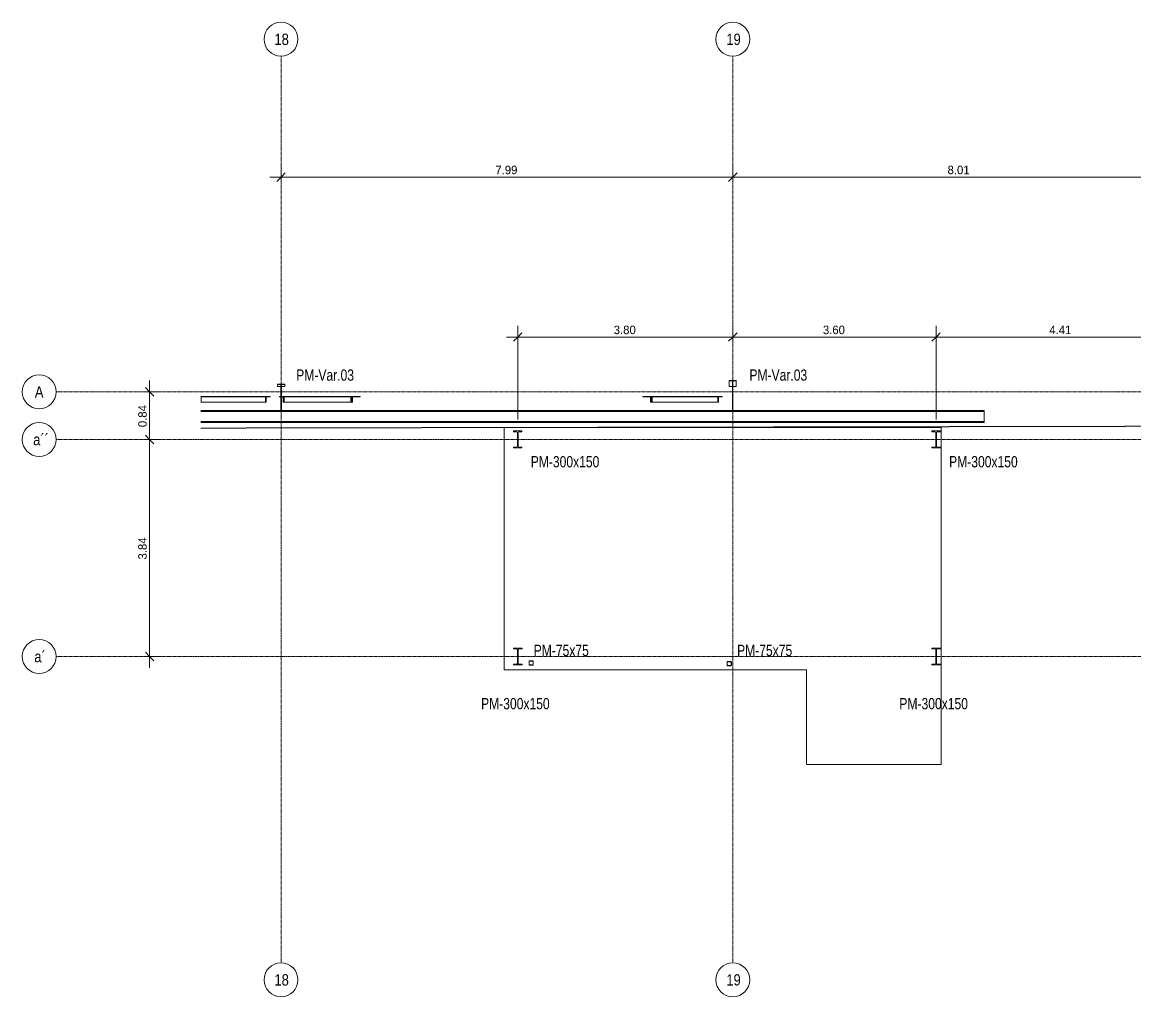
# Model space of a CAD drawing. Header units: centimetres. Extents: x -13763 to -5005, y -754 to 6606.
# Drawn here: x -10155 to -8187, y -754 to 969 of the extents above; entities that cross this region are included whole.
import ezdxf

# ---------------------------------------------------------------- set-up
doc = ezdxf.new("R2010")
doc.units = ezdxf.units.CM
doc.linetypes.add('_Overhead', pattern=[0.47625, 0.3175, -0.15875])
doc.linetypes.add('Grid Line', pattern=[2.2225, 1.27, -0.3175, 0.3175, -0.3175])
for name, color, linetype, lineweight in [('A-ANNO-DIMS', 7, 'Continuous', 9), ('A-ANNO-DIMS-100', 7, 'Continuous', 9), ('A-FLOR', 7, 'Continuous', 9), ('S-BEAM', 7, 'Continuous', 9), ('S-COLS', 7, 'Continuous', 9), ('S-COLS-IDEN', 7, 'Continuous', 9), ('S-GRID', 7, 'Continuous', 9), ('S-GRID-IDEN', 7, 'Continuous', 9)]:
    doc.layers.add(name, color=color, linetype=linetype, lineweight=lineweight)
doc.styles.add('Century Gothic_2', font='GOTHIC.TTF', dxfattribs={"width": 0.8, "height": 20})
doc.styles.add('Century Gothic_3', font='GOTHIC.TTF', dxfattribs={"height": 15})
doc.styles.add('Saira Condensed_1', font='SairaCondensed-Regular.ttf', dxfattribs={"height": 20})
doc.dimstyles.new('FCA_N_Cotas_E100_2', dxfattribs={"dimscale": 30.48, "dimtxt": 15.662524, "dimasz": 0.492126, "dimexe": 0.656168, "dimexo": 0.656168, "dimgap": 0.032808, "dimtad": 1, "dimlfac": 0.01, "dimrnd": 0.01, "dimzin": 0, "dimdsep": 46, "dimtxsty": 'Century Gothic_3', "dimblk1": 'OBLIQUE', "dimblk2": 'OBLIQUE', "dimsah": 1, "dimcen": 0.09, "dimdle": 0.656168, "dimadec": 3, "dimazin": 2, "dimtfac": 1, "dimtdec": 4, "dimtix": 1, "dimtmove": 0, "dimatfit": 3, "dimfxl": 1, "dimtvp": 1, "dimtolj": 1, "dimtzin": 0, "dimarcsym": 2})

# ---------------------------------------------------------------- blocks, each defined once
blk = doc.blocks.new('UC-Perfil universal-Pilar - 300 x 150-1495537-N01 - Planta - Detalle planta 03')
at = {"layer": 'S-COLS'}
h = blk.add_hatch(dxfattribs=at)
h.set_pattern_fill('FP_28', color=256, style=0, pattern_type=2)
h.set_pattern_definition([(45, (11907.044, -6521.943), (-25.14472, 25.14472), []), (45, (11907.044, -6483.843), (-25.14472, 25.14472), [])])
h.paths.add_polyline_path([(-7.5, -15), (7.5, -15), (7.5, -13.5), (2, -13.5), (0.9, -13), (0.5, -11.9), (0.5, 11.9), (0.9, 13), (2, 13.5), (7.5, 13.5), (7.5, 15), (-7.5, 15), (-7.5, 13.5), (-2, 13.5), (-0.9, 13), (-0.5, 11.9), (-0.5, -11.9), (-0.9, -13), (-2, -13.5), (-7.5, -13.5)])
at = {"layer": 'S-COLS', "lineweight": 18}
for p, q in [((7.5, 15), (-7.5, 15)), ((-7.5, 15), (-7.5, 13.5)), ((-7.5, 13.5), (-2, 13.5)), ((-0.5, 11.9), (-0.5, -11.9)), ((0.5, -11.9), (0.5, 11.9)), ((2, 13.5), (7.5, 13.5)), ((7.5, 13.5), (7.5, 15)), ((-2, -13.5), (-7.5, -13.5)), ((-7.5, -13.5), (-7.5, -15)), ((-7.5, -15), (7.5, -15)), ((7.5, -13.5), (2, -13.5)), ((7.5, -15), (7.5, -13.5))]:
    blk.add_line(p, q, dxfattribs=at)
for centre, start, end in [((-2, 11.9), 0, 90), ((2, 11.9), 90, 180), ((-2, -11.9), 270, 0), ((2, -11.9), 180, 270)]:
    blk.add_arc(centre, 1.52, start, end, dxfattribs=at)
blk = doc.blocks.new('UC-Perfil universal-Pilar - 300 x 150-1495523-N01 - Planta - Detalle planta 03')
at = {"layer": 'S-COLS'}
h = blk.add_hatch(dxfattribs=at)
h.set_pattern_fill('FP_29', color=256, style=0, pattern_type=2)
h.set_pattern_definition([(45, (11906.904, -6138.14), (-25.14472, 25.14472), []), (45, (11906.904, -6100.04), (-25.14472, 25.14472), [])])
h.paths.add_polyline_path([(7.5, -15), (7.5, -13.5), (2, -13.5), (0.9, -13), (0.5, -11.9), (0.5, 11.9), (0.9, 13), (2, 13.5), (7.5, 13.5), (7.5, 15), (-7.5, 15), (-7.5, 13.5), (-2, 13.5), (-0.9, 13), (-0.5, 11.9), (-0.5, -11.9), (-0.9, -13), (-2, -13.5), (-7.5, -13.5), (-7.5, -15)])
at = {"layer": 'S-COLS', "lineweight": 18}
for p, q in [((7.5, 15), (-7.5, 15)), ((-7.5, 15), (-7.5, 13.5)), ((-7.5, 13.5), (-2, 13.5)), ((-0.5, 11.9), (-0.5, -11.9)), ((0.5, -11.9), (0.5, 11.9)), ((2, 13.5), (7.5, 13.5)), ((7.5, 13.5), (7.5, 15)), ((-2, -13.5), (-7.5, -13.5)), ((-7.5, -13.5), (-7.5, -15)), ((-7.5, -15), (7.5, -15)), ((7.5, -13.5), (2, -13.5)), ((7.5, -15), (7.5, -13.5))]:
    blk.add_line(p, q, dxfattribs=at)
for centre, start, end in [((-2, 11.9), 0, 90), ((2, 11.9), 90, 180), ((-2, -11.9), 270, 0), ((2, -11.9), 180, 270)]:
    blk.add_arc(centre, 1.52, start, end, dxfattribs=at)
blk = doc.blocks.new('UC-Perfil universal-Pilar - 300 x 150-V30-N01 - Planta - Detalle planta 03')
at = {"layer": 'S-COLS'}
h = blk.add_hatch(dxfattribs=at)
h.set_pattern_fill('FP_30', color=256, style=0, pattern_type=2)
h.set_pattern_definition([(45, (11167.044, -6138.14), (-25.14472, 25.14472), []), (45, (11167.044, -6100.04), (-25.14472, 25.14472), [])])
h.paths.add_polyline_path([(7.5, -15), (7.5, -13.5), (2, -13.5), (0.9, -13), (0.5, -11.9), (0.5, 11.9), (0.9, 13), (2, 13.5), (7.5, 13.5), (7.5, 15), (-7.5, 15), (-7.5, 13.5), (-2, 13.5), (-0.9, 13), (-0.5, 11.9), (-0.5, -11.9), (-0.9, -13), (-2, -13.5), (-7.5, -13.5), (-7.5, -15)])
at = {"layer": 'S-COLS', "lineweight": 18}
for p, q in [((7.5, 15), (-7.5, 15)), ((-7.5, 15), (-7.5, 13.5)), ((-7.5, 13.5), (-2, 13.5)), ((-0.5, 11.9), (-0.5, -11.9)), ((0.5, -11.9), (0.5, 11.9)), ((2, 13.5), (7.5, 13.5)), ((7.5, 13.5), (7.5, 15)), ((-2, -13.5), (-7.5, -13.5)), ((-7.5, -13.5), (-7.5, -15)), ((-7.5, -15), (7.5, -15)), ((7.5, -13.5), (2, -13.5)), ((7.5, -15), (7.5, -13.5))]:
    blk.add_line(p, q, dxfattribs=at)
for centre, start, end in [((-2, 11.9), 0, 90), ((2, 11.9), 90, 180), ((-2, -11.9), 270, 0), ((2, -11.9), 180, 270)]:
    blk.add_arc(centre, 1.52, start, end, dxfattribs=at)
blk = doc.blocks.new('UC-Perfil universal-Pilar - 300 x 150-V31-N01 - Planta - Detalle planta 03')
at = {"layer": 'S-COLS'}
h = blk.add_hatch(dxfattribs=at)
h.set_pattern_fill('FP_31', color=256, style=0, pattern_type=2)
h.set_pattern_definition([(45, (11167.044, -6521.943), (-25.14472, 25.14472), []), (45, (11167.044, -6483.843), (-25.14472, 25.14472), [])])
h.paths.add_polyline_path([(-7.5, -15), (7.5, -15), (7.5, -13.5), (2, -13.5), (0.9, -13), (0.5, -11.9), (0.5, 11.9), (0.9, 13), (2, 13.5), (7.5, 13.5), (7.5, 15), (-7.5, 15), (-7.5, 13.5), (-2, 13.5), (-0.9, 13), (-0.5, 11.9), (-0.5, -11.9), (-0.9, -13), (-2, -13.5), (-7.5, -13.5)])
at = {"layer": 'S-COLS', "lineweight": 18}
for p, q in [((7.5, 15), (-7.5, 15)), ((-7.5, 15), (-7.5, 13.5)), ((-7.5, 13.5), (-2, 13.5)), ((-0.5, 11.9), (-0.5, -11.9)), ((0.5, -11.9), (0.5, 11.9)), ((2, 13.5), (7.5, 13.5)), ((7.5, 13.5), (7.5, 15)), ((-2, -13.5), (-7.5, -13.5)), ((-7.5, -13.5), (-7.5, -15)), ((-7.5, -15), (7.5, -15)), ((7.5, -13.5), (2, -13.5)), ((7.5, -15), (7.5, -13.5))]:
    blk.add_line(p, q, dxfattribs=at)
for centre, start, end in [((-2, 11.9), 0, 90), ((2, 11.9), 90, 180), ((-2, -11.9), 270, 0), ((2, -11.9), 180, 270)]:
    blk.add_arc(centre, 1.52, start, end, dxfattribs=at)
blk = doc.blocks.new('HSS Rectangular-Column - 75 x 75-1499029-N01 - Planta - Detalle planta 03')
at = {"layer": 'S-COLS'}
h = blk.add_hatch(dxfattribs=at)
h.set_pattern_fill('FP_32', color=256, style=0, pattern_type=2)
h.set_pattern_definition([(45, (11883.29, -6126.525), (-25.14472, 25.14472), []), (45, (11883.29, -6088.425), (-25.14472, 25.14472), [])])
h.paths.add_polyline_path([(2.8, -3.8), (3.5, -3.5), (3.7, -2.8), (3.7, 2.8), (3.5, 3.5), (2.8, 3.7), (-2.8, 3.7), (-3.5, 3.5), (-3.8, 2.8), (-3.8, -2.8), (-3.5, -3.5), (-2.8, -3.8)])
h.paths.add_polyline_path([(-2.4, -3.4), (-3.1, -3.1), (-3.4, -2.4), (-3.4, 2.4), (-3.1, 3.1), (-2.4, 3.3), (2.4, 3.3), (3.1, 3.1), (3.3, 2.4), (3.3, -2.4), (3.1, -3.1), (2.4, -3.4)])
at = {"layer": 'S-COLS', "lineweight": 18}
for p, q in [((-3.8, 2.8), (-3.8, -2.8)), ((-3.4, -2.4), (-3.4, 2.4)), ((2.8, 3.7), (-2.8, 3.7)), ((-2.4, 3.3), (2.4, 3.3)), ((3.3, 2.4), (3.3, -2.4)), ((3.7, -2.8), (3.7, 2.8)), ((-2.8, -3.8), (2.8, -3.8)), ((2.4, -3.4), (-2.4, -3.4))]:
    blk.add_line(p, q, dxfattribs=at)
for centre, radius, start, end in [((-2.8, 2.8), 0.95, 90, 180), ((-2.4, 2.4), 0.952, 90, 180), ((2.4, 2.4), 0.953, 0, 90), ((2.8, 2.8), 0.95, 360, 90), ((-2.8, -2.8), 0.95, 180, 270), ((-2.4, -2.4), 0.953, 180, 270), ((2.4, -2.4), 0.952, 270, 0), ((2.8, -2.8), 0.95, 270, 360)]:
    blk.add_arc(centre, radius, start, end, dxfattribs=at)
blk = doc.blocks.new('HSS Rectangular-Column - 75 x 75-V32-N01 - Planta - Detalle planta 03')
at = {"layer": 'S-COLS'}
h = blk.add_hatch(dxfattribs=at)
h.set_pattern_fill('FP_33', color=256, style=0, pattern_type=2)
h.set_pattern_definition([(45, (11532.905, -6125.525), (-25.14472, 25.14472), []), (45, (11532.905, -6087.425), (-25.14472, 25.14472), [])])
h.paths.add_polyline_path([(-2.8, -3.8), (2.8, -3.8), (3.5, -3.5), (3.7, -2.8), (3.7, 2.8), (3.5, 3.5), (2.8, 3.7), (-2.8, 3.7), (-3.5, 3.5), (-3.8, 2.8), (-3.8, -2.8), (-3.5, -3.5)])
h.paths.add_polyline_path([(2.4, -3.4), (-2.4, -3.4), (-3.1, -3.1), (-3.4, -2.4), (-3.4, 2.4), (-3.1, 3.1), (-2.4, 3.3), (2.4, 3.3), (3.1, 3.1), (3.3, 2.4), (3.3, -2.4), (3.1, -3.1)])
at = {"layer": 'S-COLS', "lineweight": 18}
for p, q in [((-3.8, 2.8), (-3.8, -2.8)), ((-3.4, -2.4), (-3.4, 2.4)), ((2.8, 3.7), (-2.8, 3.7)), ((-2.4, 3.3), (2.4, 3.3)), ((3.3, 2.4), (3.3, -2.4)), ((3.7, -2.8), (3.7, 2.8)), ((-2.8, -3.8), (2.8, -3.8)), ((2.4, -3.4), (-2.4, -3.4))]:
    blk.add_line(p, q, dxfattribs=at)
for centre, radius, start, end in [((-2.8, 2.8), 0.95, 90, 180), ((-2.4, 2.4), 0.952, 90, 180), ((2.4, 2.4), 0.953, 0, 90), ((2.8, 2.8), 0.95, 360, 90), ((-2.8, -2.8), 0.95, 180, 270), ((-2.4, -2.4), 0.953, 180, 270), ((2.4, -2.4), 0.952, 270, 0), ((2.8, -2.8), 0.95, 270, 360)]:
    blk.add_arc(centre, radius, start, end, dxfattribs=at)
blk = doc.blocks.new('Col_ Perfil Variable - VAR_ 03-1639959-N01 - Planta - Detalle planta 03')
at = {"layer": 'S-COLS', "lineweight": 18}
for p, q in [((-6.3, 13.5), (6.3, 13.5)), ((-6.3, 12.9), (-6.3, 13.5)), ((-0.4, 12.9), (-6.3, 12.9)), ((-0.4, -33.5), (-0.4, 12.9)), ((0.4, 12.9), (0.4, -33.5)), ((6.3, 12.9), (0.4, 12.9)), ((6.3, 13.5), (6.3, 12.9)), ((-6.3, -33.5), (-0.4, -33.5)), ((-6.3, -34.1), (-6.3, -33.5)), ((6.3, -34.1), (-6.3, -34.1)), ((0.4, -33.5), (6.3, -33.5)), ((6.3, -33.5), (6.3, -34.1))]:
    blk.add_line(p, q, dxfattribs=at)
at = {"layer": 'S-COLS'}
for p, q in [((-6.3, 12.9), (-6.3, 9.6)), ((-6.3, 9.6), (-0.4, 9.6)), ((0.4, 9.6), (6.3, 9.6)), ((6.3, 9.6), (6.3, 12.9))]:
    blk.add_line(p, q, dxfattribs=at)
blk = doc.blocks.new('RVR_Tensor angular doble L - d_25 mm-1744891-N01 - Planta - Detalle planta 03')
at = {"layer": 'S-BEAM', "color": 253, "true_color": 0xaaaaaa}
for p, q in [((-4.6, -4.5), (-4.6, 5)), ((-4.6, 5), (-4.2, 5)), ((110.8, 5), (-4.6, 5)), ((-4.2, 5), (-4.2, -5)), ((111, 5), (-4.2, 5)), ((-3.5, -5), (-3.5, 5)), ((-3.5, 5), (-3.2, 5)), ((-3.5, 5), (111, 5)), ((-3.2, 5), (-3.2, -4.5)), ((-3.2, 5), (111, 5)), ((-11.3, -5), (-11.3, -4.5)), ((-11.3, -4.5), (-4.6, -4.5)), ((97.4, -4.5), (-11.3, -4.5)), ((-4.2, -5), (-11.3, -5)), ((97.4, -5), (-11.3, -5)), ((110.8, -4.5), (-4.6, -4.5)), ((-4.2, -5), (111, -5)), ((3.5, -5), (-3.5, -5)), ((111, -5), (-3.5, -5)), ((-3.2, -4.5), (3.5, -4.5)), ((-3.2, -4.5), (111, -4.5)), ((3.5, -4.5), (3.5, -5)), ((3.5, -4.5), (111, -4.5)), ((3.5, -5), (111, -5))]:
    blk.add_line(p, q, dxfattribs=at)
at = {"layer": 'S-BEAM', "color": 253, "lineweight": 18, "true_color": 0xaaaaaa}
for p, q in [((111, 5), (110.8, 5)), ((110.8, 5), (110.8, -4.5)), ((110.8, -4.5), (97.4, -4.5)), ((97.4, -4.5), (97.4, -5)), ((97.4, -5), (111, -5))]:
    blk.add_line(p, q, dxfattribs=at)
blk = doc.blocks.new('RVR_Tensor angular doble L - d_25 mm-1744883-N01 - Planta - Detalle planta 03')
at = {"layer": 'S-BEAM', "color": 253, "true_color": 0xaaaaaa}
for p, q in [((-4.6, -4.5), (-4.6, 5)), ((-4.6, 5), (-4.2, 5)), ((112.9, 5), (-4.6, 5)), ((-4.2, 5), (-4.2, -5)), ((113.6, 5), (-4.2, 5)), ((-3.5, -5), (-3.5, 5)), ((-3.5, 5), (-3.2, 5)), ((-3.5, 5), (113.6, 5)), ((-3.2, 5), (-3.2, -4.5)), ((-3.2, 5), (113.6, 5)), ((113.6, 5), (115.8, 5)), ((113.6, 5), (115, 5)), ((-11.2, -5), (-11.2, -4.5)), ((-11.2, -4.5), (-4.6, -4.5)), ((99.3, -4.5), (-11.2, -4.5)), ((-4.2, -5), (-11.2, -5)), ((99.3, -5), (-11.2, -5)), ((112.9, -4.5), (-4.6, -4.5)), ((-4.2, -5), (113.6, -5)), ((3.5, -5), (-3.5, -5)), ((115, -5), (-3.5, -5)), ((-3.2, -4.5), (3.5, -4.5)), ((-3.2, -4.5), (113.6, -4.5)), ((3.5, -4.5), (3.5, -5)), ((3.5, -4.5), (113.6, -4.5)), ((3.5, -5), (129.3, -5)), ((113.6, -4.5), (129.3, -4.5)), ((113.6, -4.5), (115.8, -4.5))]:
    blk.add_line(p, q, dxfattribs=at)
at = {"layer": 'S-BEAM', "color": 253, "lineweight": 18, "true_color": 0xaaaaaa}
for p, q in [((113.6, 5), (112.9, 5)), ((112.9, 5), (112.9, -4.5)), ((113.6, -5), (113.6, 5)), ((115.8, 5), (115, 5)), ((115, 5), (115, -5)), ((115.8, -4.5), (115.8, 5)), ((112.9, -4.5), (99.3, -4.5)), ((99.3, -4.5), (99.3, -5)), ((99.3, -5), (113.6, -5)), ((115, -5), (129.3, -5)), ((129.3, -4.5), (115.8, -4.5)), ((129.3, -5), (129.3, -4.5))]:
    blk.add_line(p, q, dxfattribs=at)
blk = doc.blocks.new('RVR_Tensor angular doble L - d_25 mm-1744892-N01 - Planta - Detalle planta 03')
at = {"layer": 'S-BEAM', "color": 253, "true_color": 0xaaaaaa}
for p, q in [((-11.1, 5), (-11.1, 4.5)), ((-8.6, 5), (-11.1, 5)), ((-8.6, 5), (-11.1, 5)), ((-11.1, 4.5), (-8.6, 4.5)), ((-8.6, 4.5), (-11.1, 4.5)), ((-4.2, 5), (-7.8, 5)), ((101.2, 5), (-7.8, 5)), ((-7.8, 4.5), (-4.5, 4.5)), ((101.2, 4.5), (-7.8, 4.5)), ((-4.5, 4.5), (-4.5, -5)), ((114.9, 4.5), (-4.5, 4.5)), ((-4.2, -5), (-4.2, 5)), ((-4.2, 5), (115.6, 5)), ((3.5, 5), (-3.5, 5)), ((-3.5, 5), (-3.5, -5)), ((117.1, 5), (-3.5, 5)), ((-3.1, 4.5), (3.5, 4.5)), ((-3.1, -5), (-3.1, 4.5)), ((-3.1, 4.5), (115.6, 4.5)), ((3.5, 4.5), (3.5, 5)), ((3.5, 5), (131.4, 5)), ((3.5, 4.5), (115.6, 4.5)), ((115.6, 4.5), (131.4, 4.5)), ((115.6, 4.5), (117.8, 4.5)), ((-4.5, -5), (-4.2, -5)), ((114.9, -5), (-4.5, -5)), ((115.6, -5), (-4.2, -5)), ((-3.5, -5), (-3.1, -5)), ((-3.5, -5), (115.6, -5)), ((-3.1, -5), (115.6, -5)), ((115.6, -5), (117.8, -5)), ((115.6, -5), (117.1, -5))]:
    blk.add_line(p, q, dxfattribs=at)
at = {"layer": 'S-BEAM', "color": 253, "lineweight": 18, "true_color": 0xaaaaaa}
for p, q in [((101.2, 4.5), (101.2, 5)), ((101.2, 5), (115.6, 5)), ((114.9, 4.5), (101.2, 4.5)), ((114.9, -5), (114.9, 4.5)), ((115.6, 5), (115.6, -5)), ((117.1, -5), (117.1, 5)), ((117.1, 5), (131.4, 5)), ((117.8, 4.5), (117.8, -5)), ((131.4, 4.5), (117.8, 4.5)), ((131.4, 5), (131.4, 4.5)), ((115.6, -5), (114.9, -5)), ((117.8, -5), (117.1, -5))]:
    blk.add_line(p, q, dxfattribs=at)
blk = doc.blocks.new('Costanera Perfil Z - Parametrizado - h_22cm-1725974-N01 - Planta - Detalle planta 03')
at = {"layer": 'S-BEAM', "color": 253, "true_color": 0xaaaaaa}
for p, q in [((-10.7, -1416), (-10.7, -30.4)), ((-10.7, -30.4), (-10.7, -1416)), ((-10.4, -30.4), (-10.4, -1416)), ((-10.4, -30.4), (-10.4, -1416)), ((-8.8, -30.4), (-8.8, -1416)), ((-8.8, -30.4), (-8.8, -1416)), ((8.8, -30.4), (8.8, -1416)), ((8.8, -30.4), (8.8, -1416)), ((10.4, -30.4), (10.4, -172)), ((10.4, -30.4), (10.4, -172)), ((10.7, -30.4), (10.7, -172)), ((10.7, -30.4), (10.7, -172)), ((10.4, -172.7), (10.4, -970.7)), ((10.4, -172.7), (10.4, -970.7)), ((10.7, -172.7), (10.7, -970.7)), ((10.7, -172.7), (10.7, -970.7)), ((10.4, -971.4), (10.4, -1416)), ((10.4, -971.4), (10.4, -1416)), ((10.7, -971.4), (10.7, -1416)), ((10.7, -971.4), (10.7, -1416)), ((-10.7, -1416), (-10.4, -1416)), ((8.8, -1416), (-10.7, -1416)), ((-10.4, -1416), (-8.8, -1416)), ((-8.8, -1416), (-10.4, -1416)), ((-10.4, -1416), (8.8, -1416)), ((8.8, -1416), (10.4, -1416)), ((10.7, -1416), (8.8, -1416)), ((8.8, -1416), (10.4, -1416)), ((10.4, -1416), (8.8, -1416)), ((10.4, -1416), (10.7, -1416))]:
    blk.add_line(p, q, dxfattribs=at)
blk = doc.blocks.new('Costanera Perfil Z - Parametrizado - h_22cm-V38-N01 - Planta - Detalle planta 03')
at = {"layer": 'S-BEAM', "color": 253, "true_color": 0xaaaaaa}
for p, q in [((-10.7, -1416), (-10.7, -30.4)), ((-10.7, -30.4), (-10.7, -1416)), ((-10.4, -30.4), (-10.4, -1416)), ((-10.4, -30.4), (-10.4, -1416)), ((-8.8, -30.4), (-8.8, -1416)), ((-8.8, -30.4), (-8.8, -1416)), ((8.8, -30.4), (8.8, -1416)), ((8.8, -30.4), (8.8, -1416)), ((10.4, -30.4), (10.4, -172)), ((10.4, -30.4), (10.4, -172)), ((10.7, -30.4), (10.7, -172)), ((10.7, -30.4), (10.7, -172)), ((10.4, -172.7), (10.4, -970.7)), ((10.4, -172.7), (10.4, -970.7)), ((10.7, -172.7), (10.7, -970.7)), ((10.7, -172.7), (10.7, -970.7)), ((10.4, -971.4), (10.4, -1416)), ((10.4, -971.4), (10.4, -1416)), ((10.7, -971.4), (10.7, -1416)), ((10.7, -971.4), (10.7, -1416)), ((-10.7, -1416), (-10.4, -1416)), ((-10.4, -1416), (-10.7, -1416)), ((-10.4, -1416), (-8.8, -1416)), ((-8.8, -1416), (-10.4, -1416)), ((-10.4, -1416), (-8.8, -1416)), ((-8.8, -1416), (-10.4, -1416)), ((-8.8, -1416), (8.8, -1416)), ((8.8, -1416), (-8.8, -1416)), ((8.8, -1416), (10.4, -1416)), ((10.4, -1416), (8.8, -1416)), ((8.8, -1416), (10.4, -1416)), ((10.4, -1416), (8.8, -1416)), ((10.4, -1416), (10.7, -1416)), ((10.7, -1416), (10.4, -1416))]:
    blk.add_line(p, q, dxfattribs=at)
blk = doc.blocks.new('Costanera Perfil Z - Parametrizado - h_22cm-V40-N01 - Planta - Detalle planta 03')
at = {"layer": 'S-BEAM', "color": 253, "true_color": 0xaaaaaa}
for p, q in [((-10.7, -1416), (-10.7, -30.4)), ((-10.7, -30.4), (-10.7, -1416)), ((-10.4, -30.4), (-10.4, -1416)), ((-10.4, -30.4), (-10.4, -1416)), ((-8.8, -30.4), (-8.8, -1416)), ((-8.8, -30.4), (-8.8, -1416)), ((8.8, -30.4), (8.8, -1416)), ((8.8, -30.4), (8.8, -1416)), ((10.4, -30.4), (10.4, -172)), ((10.4, -30.4), (10.4, -172)), ((10.7, -30.4), (10.7, -172)), ((10.7, -30.4), (10.7, -172)), ((10.4, -172.7), (10.4, -970.7)), ((10.4, -172.7), (10.4, -970.7)), ((10.7, -172.7), (10.7, -970.7)), ((10.7, -172.7), (10.7, -970.7)), ((10.4, -971.4), (10.4, -1416)), ((10.4, -971.4), (10.4, -1416)), ((10.7, -971.4), (10.7, -1416)), ((10.7, -971.4), (10.7, -1416)), ((-10.7, -1416), (-10.4, -1416)), ((-10.4, -1416), (-10.7, -1416)), ((-10.4, -1416), (-8.8, -1416)), ((-8.8, -1416), (-10.4, -1416)), ((-10.4, -1416), (-8.8, -1416)), ((-8.8, -1416), (-10.4, -1416)), ((-8.8, -1416), (8.8, -1416)), ((8.8, -1416), (-8.8, -1416)), ((8.8, -1416), (10.4, -1416)), ((10.4, -1416), (8.8, -1416)), ((8.8, -1416), (10.4, -1416)), ((10.4, -1416), (8.8, -1416)), ((10.4, -1416), (10.7, -1416)), ((10.7, -1416), (10.4, -1416))]:
    blk.add_line(p, q, dxfattribs=at)
blk = doc.blocks.new('Grid - 3mm-1819951-N01 - Planta - Detalle planta 03')
at = {"layer": 'S-GRID-IDEN', "color": 253, "true_color": 0xaaaaaa}
blk.add_circle((0, 0), 0.3, dxfattribs=at)
blk = doc.blocks.new('DIMBLOCK51-N01 - Planta - Detalle planta 03')
at = {"layer": 'A-ANNO-DIMS-100'}
for p, q in [((-9697.4, 694.8), (-9697.4, 714.8)), ((-8898.4, 694.8), (-8898.4, 714.8)), ((-9717.4, 694.8), (-8898.4, 694.8)), ((-9697.4, 694.8), (-9697.4, 685.5)), ((-8898.4, 694.8), (-8898.4, 685.5))]:
    blk.add_line(p, q, dxfattribs=at)
at = {"layer": 'A-ANNO-DIMS-100', "lineweight": 35}
for p, q in [((-9697.4, 694.8), (-9704.9, 687.3)), ((-9697.4, 694.8), (-9689.9, 702.3)), ((-8898.4, 694.8), (-8905.9, 687.3)), ((-8898.4, 694.8), (-8890.9, 702.3))]:
    blk.add_line(p, q, dxfattribs=at)
at = {"layer": 'A-ANNO-DIMS-100', "color": 0, "insert": (-9318.3, 715.1), "char_height": 15, "width": 48.927, "attachment_point": 1, "line_spacing_factor": 0.984502, "style": 'Century Gothic_3'}
blk.add_mtext('7.99', dxfattribs=at)
blk = doc.blocks.new('_Oblique')
at = {"color": 0, "linetype": 'ByBlock', "lineweight": -2}
blk.add_line((-0.5, -0.5), (0.5, 0.5), dxfattribs=at)
blk = doc.blocks.new('DIMBLOCK52-N01 - Planta - Detalle planta 03')
at = {"layer": 'A-ANNO-DIMS-100'}
for p, q in [((-8898.4, 694.8), (-8898.4, 714.8)), ((-8097.8, 694.8), (-8097.8, 714.8)), ((-8898.4, 694.8), (-8097.8, 694.8)), ((-8898.4, 694.8), (-8898.4, 685.5)), ((-8097.8, 694.8), (-8097.8, 685.5))]:
    blk.add_line(p, q, dxfattribs=at)
at = {"layer": 'A-ANNO-DIMS-100', "lineweight": 35}
for p, q in [((-8898.4, 694.8), (-8905.9, 687.3)), ((-8898.4, 694.8), (-8890.9, 702.3)), ((-8097.8, 694.8), (-8105.3, 687.3)), ((-8097.8, 694.8), (-8090.3, 702.3))]:
    blk.add_line(p, q, dxfattribs=at)
at = {"layer": 'A-ANNO-DIMS-100', "color": 0, "insert": (-8518.5, 715.1), "char_height": 15, "width": 48.927, "attachment_point": 1, "line_spacing_factor": 0.984502, "style": 'Century Gothic_3'}
blk.add_mtext('8.01', dxfattribs=at)
blk = doc.blocks.new('DIMBLOCK55-N01 - Planta - Detalle planta 03')
at = {"layer": 'A-ANNO-DIMS-100'}
for p, q in [((-9929.8, 335.3), (-9929.8, 231.1)), ((-9929.8, 315.3), (-9939.2, 315.3)), ((-9929.8, 315.3), (-9909.8, 315.3)), ((-9929.8, 231.1), (-9939.2, 231.1)), ((-9929.8, 231.1), (-9909.8, 231.1))]:
    blk.add_line(p, q, dxfattribs=at)
at = {"layer": 'A-ANNO-DIMS-100', "lineweight": 35}
for p, q in [((-9929.8, 315.3), (-9937.3, 322.8)), ((-9929.8, 315.3), (-9922.3, 307.8)), ((-9929.8, 231.1), (-9937.3, 238.6)), ((-9929.8, 231.1), (-9922.3, 223.6))]:
    blk.add_line(p, q, dxfattribs=at)
at = {"layer": 'A-ANNO-DIMS-100', "color": 0, "insert": (-9950, 252.8), "char_height": 15, "width": 48.927, "attachment_point": 1, "rotation": 90, "line_spacing_factor": 0.984502, "style": 'Century Gothic_3'}
blk.add_mtext('0.84', dxfattribs=at)
blk = doc.blocks.new('DIMBLOCK56-N01 - Planta - Detalle planta 03')
at = {"layer": 'A-ANNO-DIMS-100', "lineweight": 35}
for p, q in [((-9929.8, 231.1), (-9937.3, 238.6)), ((-9929.8, 231.1), (-9922.3, 223.6)), ((-9929.8, -152.7), (-9937.3, -145.2)), ((-9929.8, -152.7), (-9922.3, -160.2))]:
    blk.add_line(p, q, dxfattribs=at)
at = {"layer": 'A-ANNO-DIMS-100'}
for p, q in [((-9929.8, 231.1), (-9939.2, 231.1)), ((-9929.8, 231.1), (-9929.8, -172.7)), ((-9929.8, 231.1), (-9909.8, 231.1)), ((-9929.8, -152.7), (-9939.2, -152.7)), ((-9929.8, -152.7), (-9909.8, -152.7))]:
    blk.add_line(p, q, dxfattribs=at)
at = {"layer": 'A-ANNO-DIMS-100', "color": 0, "insert": (-9950, 18.8), "char_height": 15, "width": 48.927, "attachment_point": 1, "rotation": 90, "line_spacing_factor": 0.984502, "style": 'Century Gothic_3'}
blk.add_mtext('3.84', dxfattribs=at)
blk = doc.blocks.new('DIMBLOCK57-N01 - Planta - Detalle planta 03')
at = {"layer": 'A-ANNO-DIMS-100'}
for p, q in [((-9278.8, 412.1), (-9278.8, 432.1)), ((-8898.4, 412.1), (-8898.4, 432.1)), ((-9298.8, 412.1), (-8898.4, 412.1)), ((-9278.8, 412.1), (-9278.8, 266.1)), ((-8898.4, 412.1), (-8898.4, 402.7))]:
    blk.add_line(p, q, dxfattribs=at)
at = {"layer": 'A-ANNO-DIMS-100', "lineweight": 35}
for p, q in [((-9278.8, 412.1), (-9271.3, 419.6)), ((-8898.4, 412.1), (-8890.9, 419.6)), ((-9278.8, 412.1), (-9286.3, 404.6)), ((-8898.4, 412.1), (-8905.9, 404.6))]:
    blk.add_line(p, q, dxfattribs=at)
at = {"layer": 'A-ANNO-DIMS-100', "color": 0, "insert": (-9109, 432.3), "char_height": 15, "width": 48.927, "attachment_point": 1, "line_spacing_factor": 0.984502, "style": 'Century Gothic_3'}
blk.add_mtext('3.80', dxfattribs=at)
blk = doc.blocks.new('DIMBLOCK58-N01 - Planta - Detalle planta 03')
at = {"layer": 'A-ANNO-DIMS-100'}
for p, q in [((-8898.4, 412.1), (-8898.4, 432.1)), ((-8538.8, 412.1), (-8538.8, 432.1)), ((-8898.4, 412.1), (-8538.8, 412.1)), ((-8898.4, 412.1), (-8898.4, 402.7)), ((-8538.8, 412.1), (-8538.8, 266.1))]:
    blk.add_line(p, q, dxfattribs=at)
at = {"layer": 'A-ANNO-DIMS-100', "lineweight": 35}
for p, q in [((-8898.4, 412.1), (-8890.9, 419.6)), ((-8538.8, 412.1), (-8531.3, 419.6)), ((-8898.4, 412.1), (-8905.9, 404.6)), ((-8538.8, 412.1), (-8546.3, 404.6))]:
    blk.add_line(p, q, dxfattribs=at)
at = {"layer": 'A-ANNO-DIMS-100', "color": 0, "insert": (-8739, 432.3), "char_height": 15, "width": 48.927, "attachment_point": 1, "line_spacing_factor": 0.984502, "style": 'Century Gothic_3'}
blk.add_mtext('3.60', dxfattribs=at)
blk = doc.blocks.new('DIMBLOCK59-N01 - Planta - Detalle planta 03')
at = {"layer": 'A-ANNO-DIMS-100'}
for p, q in [((-8538.8, 412.1), (-8538.8, 432.1)), ((-8097.8, 412.1), (-8097.8, 432.1)), ((-8538.8, 412.1), (-8097.8, 412.1)), ((-8538.8, 412.1), (-8538.8, 266.1)), ((-8097.8, 412.1), (-8097.8, 402.7))]:
    blk.add_line(p, q, dxfattribs=at)
at = {"layer": 'A-ANNO-DIMS-100', "lineweight": 35}
for p, q in [((-8538.8, 412.1), (-8531.3, 419.6)), ((-8097.8, 412.1), (-8090.3, 419.6)), ((-8538.8, 412.1), (-8546.3, 404.6)), ((-8097.8, 412.1), (-8105.3, 404.6))]:
    blk.add_line(p, q, dxfattribs=at)
at = {"layer": 'A-ANNO-DIMS-100', "color": 0, "insert": (-8338.6, 432.3), "char_height": 15, "width": 48.927, "attachment_point": 1, "line_spacing_factor": 0.984502, "style": 'Century Gothic_3'}
blk.add_mtext('4.41', dxfattribs=at)

msp = doc.modelspace()

# ---------------------------------------------------------------- linework, layer by layer
at = {"layer": 'A-FLOR', "color": 8, "linetype": '_Overhead', "true_color": 0x808080}
for p, q in [((-6465.944, 257.578), (-9839.158, 251.184)), ((-9839.158, 251.184), (-6465.944, 257.578)), ((-9302.962, 252.15), (-8529.578, 252.15)), ((-9302.962, -176.565), (-9302.962, 252.15)), ((-8529.578, 252.15), (-9302.962, 252.15)), ((-9302.962, 252.15), (-9302.962, -176.565)), ((-8529.578, 252.15), (-8529.578, -343.749)), ((-8529.578, -343.749), (-8529.578, 252.15)), ((-8768.081, -176.565), (-9302.962, -176.565)), ((-9302.962, -176.565), (-8768.081, -176.565)), ((-8768.081, -343.749), (-8768.081, -176.565)), ((-8768.081, -176.565), (-8768.081, -343.749)), ((-8529.578, -343.749), (-8768.081, -343.749)), ((-8768.081, -343.749), (-8529.578, -343.749))]:
    msp.add_line(p, q, dxfattribs=at)
at = {"layer": 'S-COLS', "lineweight": 18}
for p, q in [((-8892.189, 335.427), (-8904.689, 335.427)), ((-8904.689, 335.427), (-8904.689, 334.845)), ((-8904.689, 334.845), (-8898.794, 334.845)), ((-8898.794, 334.845), (-8898.794, 281.818)), ((-8898.084, 281.818), (-8898.084, 334.845)), ((-8898.084, 334.845), (-8892.189, 334.845)), ((-8892.189, 334.845), (-8892.189, 335.427)), ((-8898.794, 281.818), (-8904.689, 281.818)), ((-8904.689, 281.818), (-8904.689, 281.235)), ((-8904.689, 281.235), (-8892.189, 281.235)), ((-8892.189, 281.818), (-8898.084, 281.818)), ((-8892.189, 281.235), (-8892.189, 281.818))]:
    msp.add_line(p, q, dxfattribs=at)
at = {"layer": 'S-COLS'}
for p, q in [((-8904.689, 334.845), (-8904.689, 324.913)), ((-8892.189, 334.845), (-8892.189, 324.913)), ((-8904.689, 324.913), (-8898.794, 324.913)), ((-8892.189, 324.913), (-8898.084, 324.913))]:
    msp.add_line(p, q, dxfattribs=at)
at = {"layer": 'S-GRID', "color": 253, "linetype": 'Grid Line', "true_color": 0xaaaaaa}
for p, q in [((-9697.404, 908.767), (-9697.404, -694.311)), ((-8898.439, 908.767), (-8898.439, -694.311)), ((-10095.122, 315.335), (-5940.997, 315.335)), ((-10095.122, 231.108), (-5940.997, 231.108)), ((-10095.122, -152.695), (-5940.997, -152.695))]:
    msp.add_line(p, q, dxfattribs=at)

# ---------------------------------------------------------------- block references
at = {"layer": 'S-BEAM', "color": 253, "true_color": 0xaaaaaa}
for name, p, rotation in [('RVR_Tensor angular doble L - d_25 mm-1744891-N01 - Planta - Detalle planta 03', (-9728.125, 302.089), 180), ('RVR_Tensor angular doble L - d_25 mm-1744883-N01 - Planta - Detalle planta 03', (-8928.189, 302.089), 180), ('Costanera Perfil Z - Parametrizado - h_22cm-1725974-N01 - Planta - Detalle planta 03', (-9869.512, 271.544), 90.00000000000001), ('Costanera Perfil Z - Parametrizado - h_22cm-V38-N01 - Planta - Detalle planta 03', (-9869.512, 271.544), 90.00000000000001), ('Costanera Perfil Z - Parametrizado - h_22cm-V40-N01 - Planta - Detalle planta 03', (-9869.512, 271.544), 90.00000000000001)]:
    msp.add_blockref(name, p, dxfattribs=dict(at, rotation=rotation))
msp.add_blockref('RVR_Tensor angular doble L - d_25 mm-1744892-N01 - Planta - Detalle planta 03', (-9688.933, 302.089), dxfattribs=at)
at = {"layer": 'S-COLS'}
for name, p in [('Col_ Perfil Variable - VAR_ 03-1639959-N01 - Planta - Detalle planta 03', (-9697.134, 315.335)), ('UC-Perfil universal-Pilar - 300 x 150-1495537-N01 - Planta - Detalle planta 03', (-9278.763, 231.108)), ('UC-Perfil universal-Pilar - 300 x 150-V31-N01 - Planta - Detalle planta 03', (-8538.762, 231.108)), ('UC-Perfil universal-Pilar - 300 x 150-1495523-N01 - Planta - Detalle planta 03', (-9278.622, -152.695)), ('UC-Perfil universal-Pilar - 300 x 150-V30-N01 - Planta - Detalle planta 03', (-8538.762, -152.695)), ('HSS Rectangular-Column - 75 x 75-1499029-N01 - Planta - Detalle planta 03', (-9255.008, -164.31)), ('HSS Rectangular-Column - 75 x 75-V32-N01 - Planta - Detalle planta 03', (-8904.623, -165.31))]:
    msp.add_blockref(name, p, dxfattribs=at)
at = {"layer": 'S-GRID-IDEN', "color": 253, "true_color": 0xaaaaaa, "xscale": 99.99999999999993, "yscale": 99.99999999999993, "zscale": 99.99999999999993}
for p, rotation in [((-9697.404, 938.767), 180), ((-8898.439, 938.767), 180), ((-10125.122, 315.335), 269.9999999999996), ((-10125.122, 231.108), 269.9999999999996), ((-10125.122, -152.695), 269.9999999999996), ((-9697.404, -724.311), 180), ((-8898.439, -724.311), 180)]:
    msp.add_blockref('Grid - 3mm-1819951-N01 - Planta - Detalle planta 03', p, dxfattribs=dict(at, rotation=rotation))

# ---------------------------------------------------------------- texts
at = {"layer": 'S-COLS-IDEN', "char_height": 20, "attachment_point": 1, "style": 'Century Gothic_2'}
for s, insert, width in [('PM-Var.03', (-9670.57, 354.92), 134.6835), ('PM-Var.03', (-8868.996, 354.92), 134.6835), ('PM-300x150', (-9255.738, 201.713), 157.13075), ('PM-300x150', (-8515.738, 201.713), 157.13075), ('PM-75x75', (-9250.506, -131.964), 126.34595), ('PM-75x75', (-8890.791, -131.964), 126.34595), ('PM-300x150', (-9343.597, -226.089), 157.13075), ('PM-300x150', (-8603.738, -226.089), 157.13075)]:
    msp.add_mtext(s, dxfattribs=dict(at, insert=insert, width=width))
at = {"layer": 'S-GRID-IDEN', "color": 253, "true_color": 0xaaaaaa, "char_height": 20, "attachment_point": 1, "style": 'Saira Condensed_1'}
for s, insert, width in [('18', (-9709.03, 948.619), 27.25737), ('19', (-8909.716, 948.619), 26.45569), ('A', (-10132.808, 325.075), 17.63712), ('a´´', (-10135.808, 240.847), 24.85231), ('a´', (-10133.808, -142.956), 20.04219), ('18', (-9709.03, -714.459), 27.25737), ('19', (-8909.716, -714.459), 26.45569)]:
    msp.add_mtext(s, dxfattribs=dict(at, insert=insert, width=width))

# ---------------------------------------------------------------- dimensions: what is measured, and where the dimension line sits
at = {"layer": 'A-ANNO-DIMS'}
for base, p1, p2, override, picture, middle in [((-8898.439, 694.844), (-9697.404, 705.451), (-8898.439, 705.451), {"dimpost": '<>', "dimfxl": 798.964335}, 'DIMBLOCK51-N01 - Planta - Detalle planta 03', (-9297.922, 703.722)), ((-8097.753, 694.844), (-8898.439, 705.451), (-8097.753, 705.451), {"dimpost": '<>', "dimfxl": 800.686067}, 'DIMBLOCK52-N01 - Planta - Detalle planta 03', (-8498.096, 703.722)), ((-8898.439, 412.115), (-9278.763, 246.108), (-8898.439, 422.722), {"dimpost": '<>', "dimfxl": 419.330722}, 'DIMBLOCK57-N01 - Planta - Detalle planta 03', (-9088.601, 420.993)), ((-8538.762, 412.115), (-8898.439, 422.722), (-8538.762, 246.108), {"dimpost": '<>', "dimfxl": 400.69967}, 'DIMBLOCK58-N01 - Planta - Detalle planta 03', (-8718.601, 420.993)), ((-8097.753, 412.115), (-8538.762, 246.108), (-8097.753, 422.722), {"dimpost": '<>', "dimfxl": 475.05954}, 'DIMBLOCK59-N01 - Planta - Detalle planta 03', (-8318.258, 420.947))]:
    dim = msp.add_linear_dim(base=base, p1=p1, p2=p2, dimstyle='FCA_N_Cotas_E100_2', override=override, dxfattribs=at)
    dim.commit()
    dim.dimension.update_dxf_attribs({"geometry": picture, "text_midpoint": middle})
for base, p1, p2, override, picture, middle in [((-9929.813, 231.108), (-9919.207, 315.335), (-9919.207, 231.108), {"dimpost": '<>', "dimfxl": 84.227741}, 'DIMBLOCK55-N01 - Planta - Detalle planta 03', (-9938.691, 273.222)), ((-9929.813, -152.695), (-9919.207, 231.108), (-9919.207, -152.695), {"dimpost": '<>', "dimfxl": 383.802899}, 'DIMBLOCK56-N01 - Planta - Detalle planta 03', (-9938.691, 39.206))]:
    dim = msp.add_linear_dim(base=base, p1=p1, p2=p2, angle=90, dimstyle='FCA_N_Cotas_E100_2', override=override, dxfattribs=at)
    dim.commit()
    dim.dimension.update_dxf_attribs({"geometry": picture, "text_midpoint": middle})

doc.saveas('drawing.dxf')
